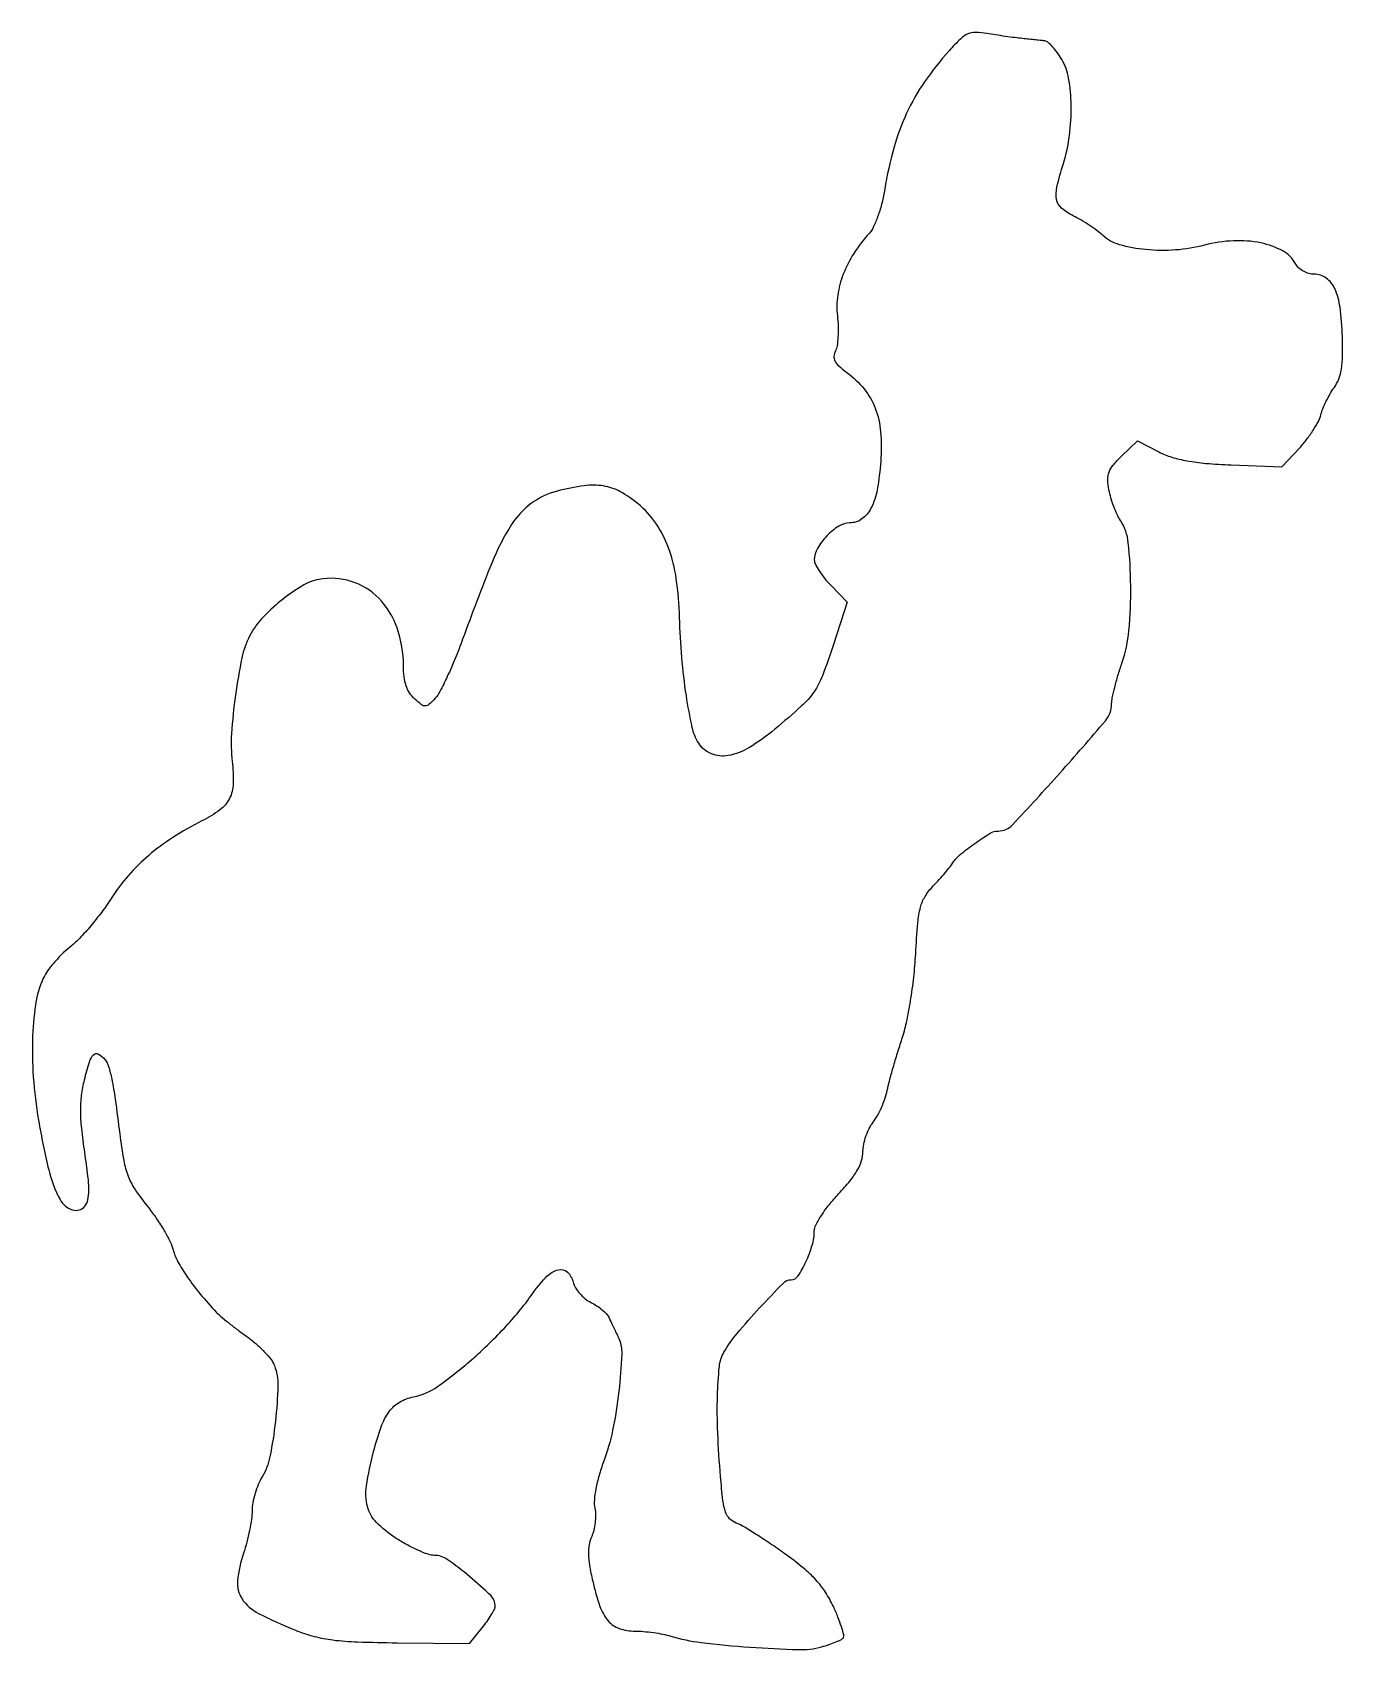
# Model space of a CAD drawing. Extents: x 0 to 243, y 1 to 300.
import ezdxf

# ---------------------------------------------------------------- set-up
doc = ezdxf.new("R2010")
doc.units = 0

msp = doc.modelspace()

# ---------------------------------------------------------------- linework, layer by layer
msp.add_lwpolyline([(169.927453, 296.336679, 0.032763), (165.40602, 290.613054, 0.042091), (162.080131, 284.790144, 0.040772), (159.702345, 278.342779, 0.028045), (158.033922, 270.73001, -0.022353), (157.523156, 268.26571, -0.022213), (156.793567, 265.851584, -0.022722), (155.967941, 263.80438, -0.076025), (155.17627, 262.597447, 0.039702), (152.318343, 258.860824, 0.051059), (150.354797, 255.010035, 0.055666), (149.331796, 251.137936, 0.064921), (149.265566, 247.336264, -0.020552), (149.406148, 245.363559, -0.02182), (149.379808, 243.425193, -0.022065), (149.211283, 241.768002, -0.086698), (148.890924, 240.79619, 0.104023), (148.61288, 239.843967, 0.142084), (148.794251, 238.973764, 0.088331), (149.520083, 238.046155, 0.023502), (150.981478, 236.855573, -0.062964), (154.201967, 233.779911, -0.079284), (156.26378, 230.215336, -0.070763), (157.258784, 225.865436, -0.039334), (157.285795, 220.414759, -0.025172), (156.631748, 215.167516, -0.072962), (155.483792, 211.703506, -0.12069), (153.798292, 209.726159, -0.157455), (151.549527, 209, 0.143258), (149.529481, 208.409099, 0.059503), (147.312076, 206.586353, 0.059274), (145.569139, 204.272078, 0.13254), (145, 202.162749, 0.117353), (145.191386, 201.35855, 0.026646), (145.893552, 200.133766, 0.026173), (146.877485, 198.773354, 0.022823), (148.041878, 197.456793), (151.083756, 194.318372), (148.531174, 186.498752, -0.011624), (146.489924, 180.705635, -0.060842), (144.921316, 177.718593, -0.057872), (142.648572, 175.130971, -0.009915), (137.698084, 170.835715, -0.036454), (132.985019, 167.457175, -0.092144), (129.060768, 165.956289, -0.144569), (125.952982, 166.285755, -0.153751), (123.610889, 168.25, -0.088978), (122.407961, 171.173819, -0.015552), (121.326909, 177.056992, -0.016511), (120.495153, 184.096744, -0.01443), (120.082142, 191.5, 0.028876), (119.473319, 198.678559, 0.052123), (118.034597, 204.396517, 0.062668), (115.696449, 208.933846, 0.07095), (112.386678, 212.539346, 0.046195), (109.054404, 214.790565, 0.086894), (105.98936, 215.835185, 0.074187), (102.4317, 215.860145, 0.026403), (97.430336, 214.878141, 0.098224), (92.673817, 212.624352, 0.091326), (88.993803, 208.676788, 0.046593), (85.332406, 201.55846, 0.008206), (79.95164, 187.5, -0.009826), (78.565101, 183.912222, -0.011576), (77.108256, 180.574777, -0.010521), (75.759253, 177.822834, -0.068255), (74.87292, 176.563072, -0.020474), (73.702762, 175.404472, -0.180611), (73.039048, 175.137742, -0.173258), (72.348432, 175.365346, -0.018526), (71.035294, 176.468059, -0.065863), (70.110667, 177.557616, -0.062175), (69.479535, 178.870956, -0.052259), (69.117164, 180.496336, -0.028742), (69, 182.532864, 0.083141), (67.820514, 189.57716, 0.111017), (64.425628, 195.078151, 0.124416), (59.340196, 198.190324, 0.122372), (53.353396, 198.538475, 0.090918), (50.199072, 197.326689, 0.034216), (46.324411, 194.580803, 0.034438), (42.764424, 191.239105, 0.068234), (40.544063, 188.075151, 0.067689), (39.117128, 184.04746, 0.016921), (37.923667, 177.155817, 0.017885), (37.195591, 170.033538, 0.046031), (37.329392, 164.866609, -0.03679), (37.512887, 160.730956, -0.111132), (36.81771, 158.014785, -0.116003), (35.047483, 155.925377, -0.041974), (31.716564, 153.869232, 0.024975), (26.340436, 150.797651, 0.03458), (21.881771, 147.490791, 0.036848), (18.142803, 143.784986, 0.035312), (14.929954, 139.519821, -0.017103), (13.179259, 137.010699, -0.013998), (11.144249, 134.449437, -0.014231), (9.138215, 132.198147, -0.035774), (7.520608, 130.712305, 0.02418), (6.072941, 129.443117, 0.018863), (4.624226, 127.933834, 0.019228), (3.379741, 126.422147, 0.04329), (2.587039, 125.168315, 0.078182), (1.083629, 120.649832, 0.031096), (0.410016, 114.131968, 0.028342), (0.530769, 106.518096, 0.023771), (1.498076, 98.5, 0.017509), (3.381213, 89.333012, 0.064435), (5.496616, 83.818792, 0.192061), (7.757466, 81.928795, 0.307929), (10.082038, 82.59885, 0.124107), (10.633294, 83.752458, 0.050479), (10.804703, 85.496795, 0.029197), (10.64173, 88.152209, 0.007005), (10.053044, 92.529542, -0.010274), (9.482617, 96.991763, -0.025626), (9.300751, 100.273702, -0.032069), (9.469629, 103.084937, -0.02784), (9.997633, 105.990133, -0.014838), (10.895094, 109.29555, -0.123525), (11.68754, 110.615753, -0.336721), (12.597788, 110.739202, -0.094384), (13.765076, 109.75, -0.096652), (14.453243, 108.450063, -0.024112), (15.041332, 106.107454, -0.014817), (15.66977, 102.404511, -0.003246), (16.520036, 96, 0.011322), (17.262609, 91.024081, 0.049959), (18.054124, 88.170988, 0.057021), (19.347221, 85.71346, 0.017653), (21.82523, 82.340316, -0.017781), (23.347615, 80.266887, -0.016758), (24.750744, 78.049925, -0.016992), (25.860224, 76.003355, -0.054275), (26.398481, 74.548461, 0.064827), (27.270454, 72.335687, 0.024907), (29.014244, 69.520985, 0.021979), (31.415395, 66.351978, 0.015481), (34.375048, 63, 0.028524), (35.18432, 62.231618, 0.006919), (36.608653, 61.059375, 0.007074), (38.282506, 59.758598, 0.006984), (39.999615, 58.5, -0.024324), (41.680773, 57.175775, -0.023439), (43.247257, 55.678852, -0.024116), (44.499148, 54.231203, -0.07437), (45.136287, 53.108859, -0.099268), (45.771558, 49.407265, -0.020729), (45.31282, 42.805349, -0.021297), (44.297384, 36.23841, -0.088132), (42.844228, 32.511877, 0.039108), (42.140301, 31.124195, 0.025976), (41.545924, 29.440317, 0.026171), (41.137385, 27.734403, 0.045422), (41.003738, 26.284947, -0.034861), (40.893173, 24.727124, -0.014507), (40.537212, 22.647973, -0.014271), (40.025773, 20.434906, -0.017913), (39.420815, 18.418513, 0.056078), (38.307346, 13.325975, 0.175541), (39.142146, 9.977402, 0.126648), (42.176818, 7.278079, 0.023751), (49, 4.169168, 0.030698), (52.471286, 3.023962, 0.033686), (55.951007, 2.354957, 0.022485), (60.498812, 2.0012, 0.005814), (67.851148, 1.846498), (81.202295, 1.720864), (83.565185, 4.610432, 0.016753), (84.472445, 5.799042, 0.019899), (85.24454, 6.980965, 0.019105), (85.81096, 8.016165, 0.108026), (85.964037, 8.62264, 0.210949), (85.201365, 10.511373, 0.018577), (81.285456, 14.044564, 0.020674), (77.111469, 17.254517, 0.154777), (74.760906, 18, -0.085047), (73.562539, 18.205321, -0.020417), (71.682596, 18.956635, -0.020387), (69.565984, 20.010058, -0.018949), (67.488563, 21.25663, -0.053952), (63.962601, 24.144003, -0.133231), (62.338493, 27.034329, -0.101163), (62.164532, 30.863427, -0.023643), (63.470228, 37.190248, -0.02286), (64.873764, 41.784292, -0.07223), (66.374554, 44.622345, -0.103407), (68.279603, 46.341238, -0.082838), (70.868621, 47.323724, 0.105238), (75.286383, 49.228606, 0.025251), (81.592724, 54.197112, 0.026282), (87.987318, 60.40192, 0.034147), (93.116988, 66.75, -0.042026), (95.528864, 69.640508, -0.138077), (97.669158, 70.857449, -0.257673), (99.317224, 70.415864, -0.140597), (100.397681, 68.551647, 0.073853), (100.826202, 67.518986, 0.04397), (101.610598, 66.440139, 0.042966), (102.603751, 65.480249, 0.056602), (103.663848, 64.801647, -0.031368), (104.729288, 64.192975, -0.029117), (105.738342, 63.441734, -0.030358), (106.555739, 62.66657, -0.080631), (107.002333, 62, 0.002974), (107.335361, 61.283951, 0.00136), (107.778131, 60.353125, 0.001347), (108.249743, 59.375347, 0.001857), (108.678884, 58.5, -0.125784), (109.37622, 55.216699, -0.018407), (108.842699, 48.371629, -0.021943), (107.682298, 41.110673, -0.038937), (106.007488, 35.290467, 0.019321), (105.172794, 32.766512, 0.023655), (104.598049, 30.349435, 0.025827), (104.313747, 28.248531, 0.07018), (104.399518, 26.752409, -0.046846), (104.528651, 25.512496, -0.03018), (104.456108, 24.068406, -0.03026), (104.211373, 22.651495, -0.049036), (103.816096, 21.495719, 0.06156), (103.341099, 19.984638, 0.051175), (103.207491, 18.304116, 0.037094), (103.413788, 16.185742, 0.013807), (104.005129, 13.25115, 0.025964), (105.340786, 8.577638, 0.093276), (106.865682, 5.891373, 0.135216), (108.92073, 4.486411, 0.082908), (111.83399, 4, -0.021385), (113.406702, 3.932703, -0.013665), (115.22493, 3.726628, -0.01373), (116.999127, 3.426375, -0.02479), (118.429002, 3.069371, 0.043834), (124.055137, 1.890008, 0.01197), (133.095356, 1.027858, 0.01017), (142.081983, 0.570919, 0.075107), (146.331156, 1.080991, 0.014455), (147.741436, 1.514632, 0.018803), (149.003734, 1.996722, 0.016683), (150.01068, 2.465597, 0.137883), (150.378779, 2.80386, 0.206092), (150.454317, 3.313729, 0.013351), (150.022055, 4.78309, 0.017699), (149.378999, 6.554602, 0.012156), (148.531018, 8.516833, 0.035141), (147.058116, 11.197171, 0.042721), (145.306175, 13.463314, 0.035589), (142.940739, 15.694236, 0.015714), (139.527067, 18.308604, 0.006806), (136.794449, 20.212521, 0.007775), (134.128508, 21.956771, 0.007121), (131.825683, 23.367321, 0.043031), (130.564731, 23.975389, -0.107819), (129.336639, 24.776718, -0.113282), (128.580449, 26.003878, -0.052753), (128.097109, 28.15276, -0.007877), (127.65377, 32.567663, -0.010594), (127.141534, 40.669193, -0.017351), (127.091633, 47.54505, -0.017652), (127.43065, 52.941396, -0.107983), (128.285435, 55.581009, -0.041579), (130.717733, 59.050627, -0.013422), (134.866798, 63.768199, -0.006911), (139.27002, 68.382145, -0.201394), (140.741752, 69, 0.253413), (141.964304, 69.662142, 0.034157), (143.439798, 72.301485, 0.0382), (144.618156, 75.384239, 0.072311), (145, 78.010722, -0.122066), (145.271512, 79.106301, -0.02325), (146.321875, 80.889354, -0.023557), (147.777248, 82.902514, -0.019744), (149.5, 84.896546, 0.01717), (151.61605, 87.320471, 0.040349), (152.977041, 89.298357, 0.054315), (153.742332, 91.042322, 0.076397), (154, 92.718846, -0.051071), (154.135906, 94.045926, -0.032367), (154.549219, 95.546225, -0.032347), (155.153413, 96.982474, -0.050549), (155.869682, 98.115141, 0.040466), (156.639454, 99.279855, 0.021603), (157.406113, 100.827573, 0.021368), (158.056843, 102.485647, 0.031063), (158.474577, 104, -0.013465), (158.892213, 105.75224, -0.004783), (159.580427, 108.234375, -0.004743), (160.388283, 110.946255, -0.005571), (161.206745, 113.5, 0.027358), (162.040404, 116.552667, 0.012998), (162.793828, 120.558853, 0.012485), (163.390544, 124.954405, 0.013568), (163.747488, 129.254083, -0.006704), (164.146778, 135.023258, -0.042792), (164.636908, 137.91249, -0.076469), (165.491066, 139.898282, -0.051013), (167.013439, 141.856647, 0.007395), (168.1203, 143.04971, 0.007323), (169.195113, 144.278884, 0.007218), (170.104014, 145.381437, 0.027975), (170.617801, 146.102565, -0.079679), (171.969741, 147.637363, -0.018799), (174.69404, 149.717177, -0.015762), (177.539907, 151.593625, -0.138731), (178.976332, 152, 0.207386), (181.687985, 153.175267, 0.005896), (190.421186, 162.71952, 0.006473), (198.855235, 172.407517, 0.177677), (200, 175.527299, -0.05108), (200.115142, 176.651428, -0.010804), (200.556904, 178.574919, -0.011207), (201.170092, 180.792498, -0.010428), (201.895842, 183.034659, 0.060736), (203.195918, 189.05814, 0.025461), (203.531087, 197.362002, 0.02298), (203.079499, 205.34319, 0.119962), (201.616512, 209.462525, -0.037319), (201.006698, 210.564499, -0.01831), (200.390382, 212.046048, -0.018055), (199.859545, 213.639901, -0.024992), (199.508156, 215.104834, -0.037811), (199.296027, 217.027962, -0.097849), (199.518446, 218.399194, -0.087088), (200.26598, 219.676147, -0.02587), (201.821831, 221.329303), (204.772831, 224.156541), (208.734515, 222.13544, 0.042965), (211.117855, 221.16725, 0.030459), (213.923655, 220.483322, 0.023615), (217.448354, 220.019026, 0.010687), (222.0981, 219.72861), (231.5, 219.34288), (234.791315, 222.911963, 0.022555), (236.096976, 224.462638, 0.02065), (237.298877, 226.169787, 0.021152), (238.243786, 227.783073, 0.061107), (238.705847, 228.990523, -0.034044), (239.073147, 230.131343, -0.017818), (239.675222, 231.497216, -0.017641), (240.395161, 232.859781, -0.025778), (241.130692, 234, 0.062841), (241.996839, 235.589494, 0.052945), (242.504016, 237.439137, 0.036965), (242.720842, 239.898504, 0.012459), (242.681667, 243.5, 0.02307), (242.239519, 248.884917, 0.073954), (241.261971, 252.340367, 0.128988), (239.693928, 254.279839, 0.159928), (237.5, 255, -0.068169), (236.487703, 255.138658, -0.057262), (235.483919, 255.547345, -0.059007), (234.630346, 256.155339, -0.085858), (234.062964, 256.882351, 0.146072), (231.663323, 259.300826, 0.073969), (227.598823, 260.791605, 0.062868), (222.533713, 261.189038, 0.051931), (217.176237, 260.373655, -0.045306), (211.827, 259.487029, -0.042509), (206.287932, 259.549414, -0.045379), (201.450374, 260.464349, -0.116158), (198.356915, 262.190226, 0.026373), (197.297588, 263.059981, 0.012719), (195.857268, 264.065086, 0.012574), (194.298876, 265.039274, 0.017614), (192.856915, 265.823872, -0.062232), (190.709426, 267.253648, -0.170845), (189.816368, 268.810965, -0.104334), (189.874955, 271.09343, -0.016007), (191.07362, 275.5, 0.042034), (192.1961, 280.675284, 0.036466), (192.510658, 286.220428, 0.03811), (192.04435, 291.251736, 0.091747), (190.761101, 294.75, 0.022701), (189.938715, 296.005335, 0.028158), (189.058891, 297.089657, 0.028562), (188.239232, 297.893622, 0.148615), (187.668441, 298.150959, 0.004009), (187.029571, 298.228297, 0.000948), (185.961979, 298.346809, 0.000975), (184.734245, 298.478321, 0.000961), (183.5, 298.605697, -0.006773), (182.096844, 298.767009, -0.003444), (180.336872, 299.005873, -0.003421), (178.524489, 299.277239, -0.00511), (176.944672, 299.541416, 0.039069), (174.835159, 299.748407, 0.112501), (173.404429, 299.4519, 0.085544), (172.024009, 298.509365, 0.016739)], format="xyb", close=True)

doc.saveas('drawing.dxf')
